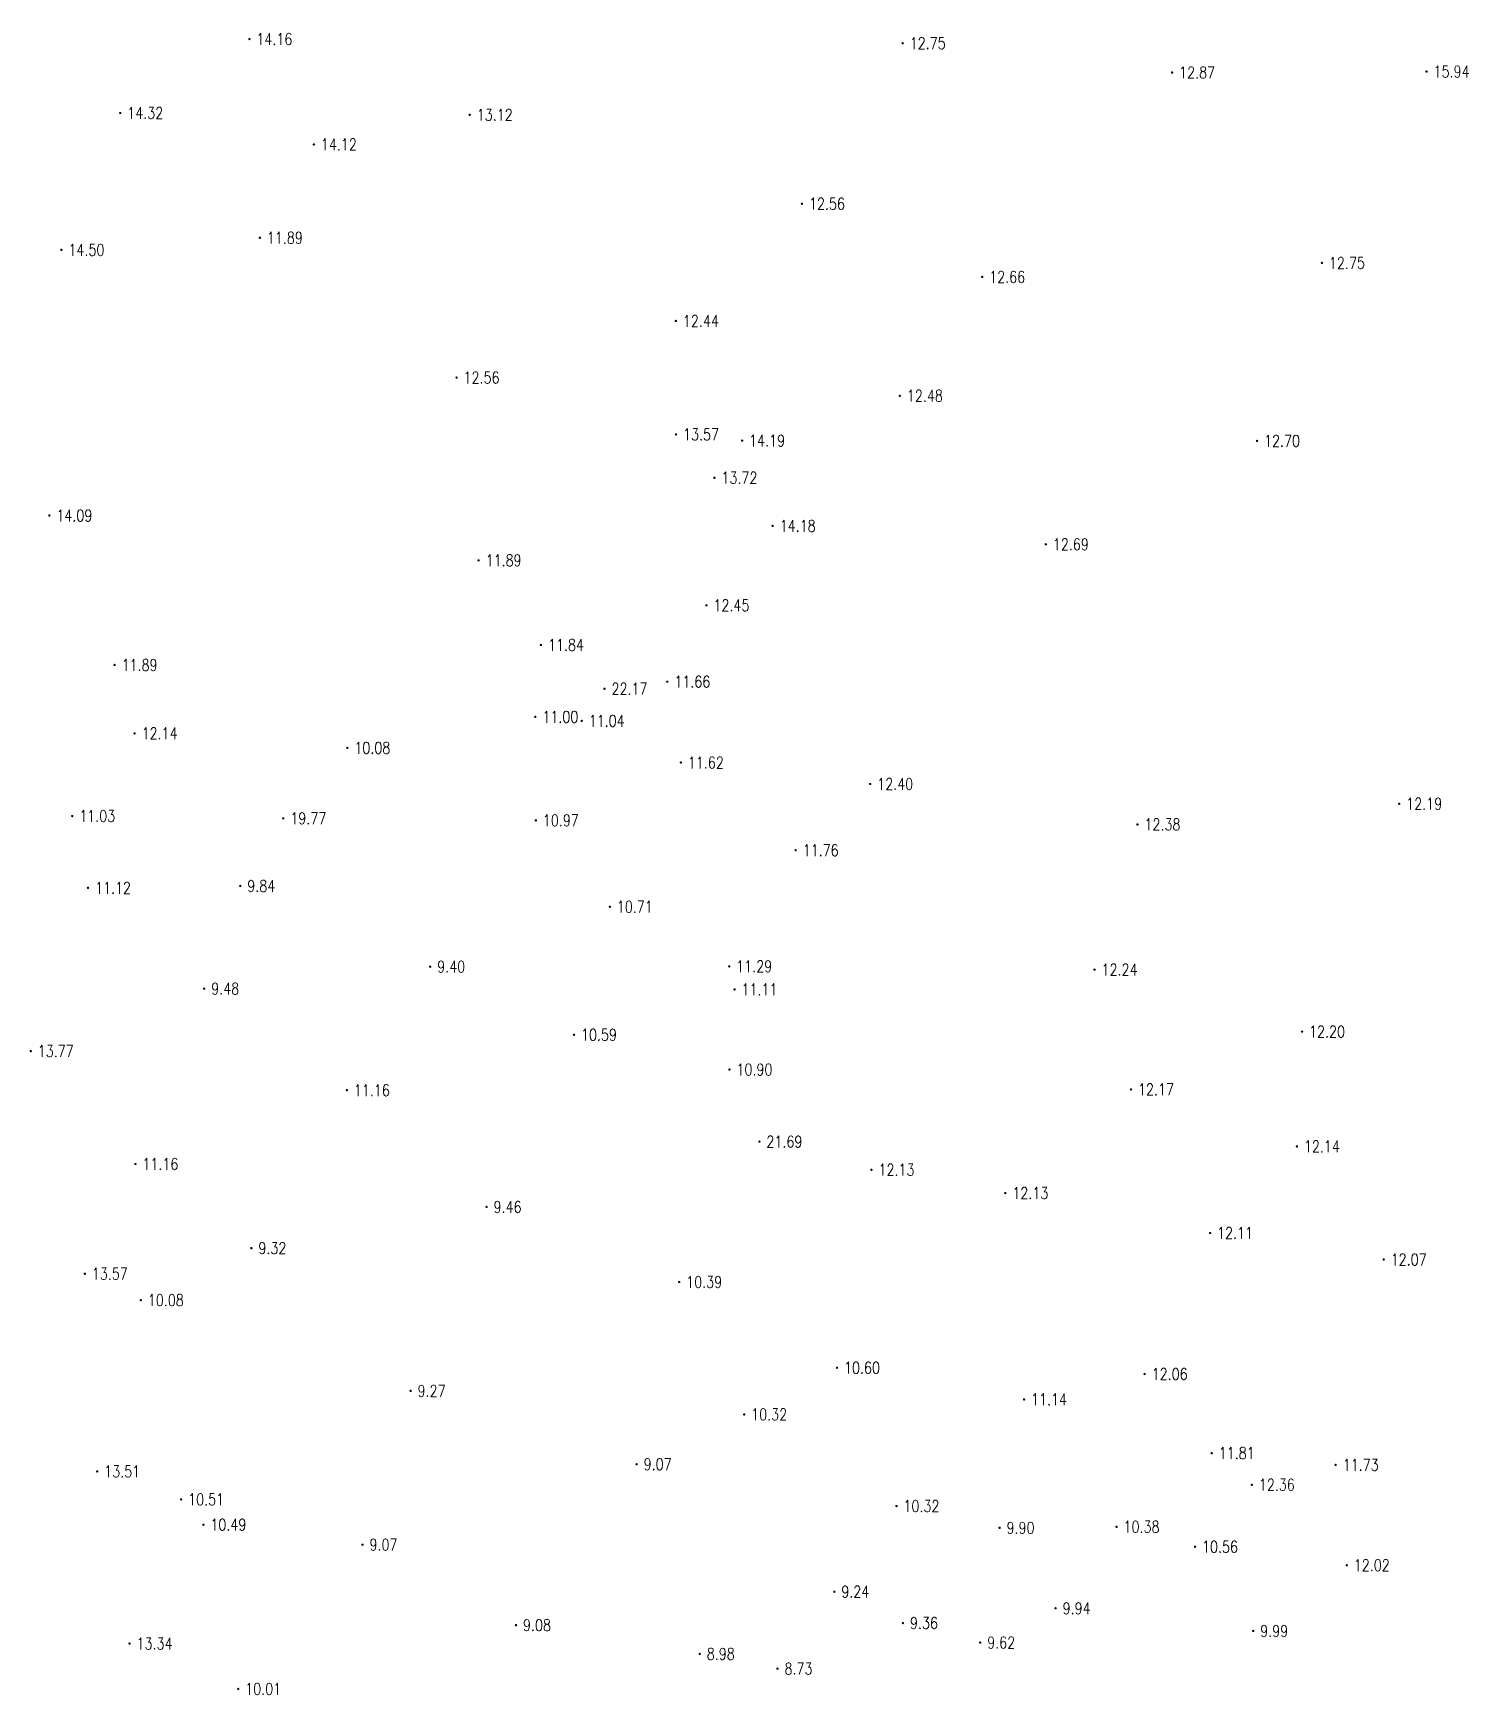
# Model space of a CAD drawing. Extents: x 476861 to 479475, y 2367369 to 2370541.
# Drawn here: x 478898.6 to 479021.7, y 2369500 to 2369642.4 of the extents above; entities that cross this region are included whole.
import ezdxf
from ezdxf.enums import TextEntityAlignment as Align

# ---------------------------------------------------------------- set-up
doc = ezdxf.new("R2010")
doc.units = 0
doc.header["$LTSCALE"] = 0.5
doc.layers.get('0').update_dxf_attribs({"linetype": 'CONTINUOUS'})
doc.layers.add('GCD', color=1, linetype='CONTINUOUS')
doc.styles.add('HZ', font='rs.shx', dxfattribs={"width": 0.8, "bigfont": 'hztxt.shx'})

# ---------------------------------------------------------------- blocks, each defined once
blk = doc.blocks.new('GC200')
at = {"linetype": 'Continuous', "const_width": 0.2, "flags": 128}
blk.add_lwpolyline([(-0.1, 0, 1), (0.1, 0, 1)], format="xyb", close=True, dxfattribs=at)

msp = doc.modelspace()

# ---------------------------------------------------------------- block references
at = {"layer": 'GCD', "linetype": 'Continuous'}
ref = msp.add_blockref('GC200', (478917.174, 2369641.941, 14.159), dxfattribs=dict(at, xscale=0.5, yscale=0.5, zscale=0.5))
ref.add_attrib('height', '14.16', dxfattribs={"linetype": 'Continuous', "height": 1, "style": 'HZ', "width": 0.8}).set_placement((478917.774, 2369641.941, 14.159), align=Align.MIDDLE_LEFT)
ref = msp.add_blockref('GC200', (478973.193, 2369641.583, 12.752), dxfattribs=dict(at, xscale=0.5, yscale=0.5, zscale=0.5))
ref.add_attrib('height', '12.75', dxfattribs={"linetype": 'Continuous', "height": 1, "style": 'HZ', "width": 0.8}).set_placement((478973.793, 2369641.583, 12.752), align=Align.MIDDLE_LEFT)
ref = msp.add_blockref('GC200', (478996.294, 2369639.074, 12.87), dxfattribs=dict(at, xscale=0.5, yscale=0.5, zscale=0.5))
ref.add_attrib('height', '12.87', dxfattribs={"linetype": 'Continuous', "height": 1, "style": 'HZ', "width": 0.8}).set_placement((478996.894, 2369639.074, 12.87), align=Align.MIDDLE_LEFT)
ref = msp.add_blockref('GC200', (479018.117, 2369639.156, 15.935), dxfattribs=dict(at, xscale=0.5, yscale=0.5, zscale=0.5))
ref.add_attrib('height', '15.94', dxfattribs={"linetype": 'Continuous', "height": 1, "style": 'HZ', "width": 0.8}).set_placement((479018.717, 2369639.156, 15.935), align=Align.MIDDLE_LEFT)
ref = msp.add_blockref('GC200', (478906.099, 2369635.601, 14.32), dxfattribs=dict(at, xscale=0.5, yscale=0.5, zscale=0.5))
ref.add_attrib('height', '14.32', dxfattribs={"linetype": 'Continuous', "height": 1, "style": 'HZ', "width": 0.8}).set_placement((478906.699, 2369635.601, 14.32), align=Align.MIDDLE_LEFT)
ref = msp.add_blockref('GC200', (478936.067, 2369635.444, 13.12), dxfattribs=dict(at, xscale=0.5, yscale=0.5, zscale=0.5))
ref.add_attrib('height', '13.12', dxfattribs={"linetype": 'Continuous', "height": 1, "style": 'HZ', "width": 0.8}).set_placement((478936.667, 2369635.444, 13.12), align=Align.MIDDLE_LEFT)
ref = msp.add_blockref('GC200', (478922.704, 2369632.905, 14.121), dxfattribs=dict(at, xscale=0.5, yscale=0.5, zscale=0.5))
ref.add_attrib('height', '14.12', dxfattribs={"linetype": 'Continuous', "height": 1, "style": 'HZ', "width": 0.8}).set_placement((478923.304, 2369632.905, 14.121), align=Align.MIDDLE_LEFT)
ref = msp.add_blockref('GC200', (478964.557, 2369627.819, 12.56), dxfattribs=dict(at, xscale=0.5, yscale=0.5, zscale=0.5))
ref.add_attrib('height', '12.56', dxfattribs={"linetype": 'Continuous', "height": 1, "style": 'HZ', "width": 0.8}).set_placement((478965.157, 2369627.819, 12.56), align=Align.MIDDLE_LEFT)
ref = msp.add_blockref('GC200', (478901.058, 2369623.867, 14.495), dxfattribs=dict(at, xscale=0.5, yscale=0.5, zscale=0.5))
ref.add_attrib('height', '14.50', dxfattribs={"linetype": 'Continuous', "height": 1, "style": 'HZ', "width": 0.8}).set_placement((478901.658, 2369623.867, 14.495), align=Align.MIDDLE_LEFT)
ref = msp.add_blockref('GC200', (478918.069, 2369624.905, 11.887), dxfattribs=dict(at, xscale=0.5, yscale=0.5, zscale=0.5))
ref.add_attrib('height', '11.89', dxfattribs={"linetype": 'Continuous', "height": 1, "style": 'HZ', "width": 0.8}).set_placement((478918.669, 2369624.905, 11.887), align=Align.MIDDLE_LEFT)
ref = msp.add_blockref('GC200', (479009.143, 2369622.747, 12.75), dxfattribs=dict(at, xscale=0.5, yscale=0.5, zscale=0.5))
ref.add_attrib('height', '12.75', dxfattribs={"linetype": 'Continuous', "height": 1, "style": 'HZ', "width": 0.8}).set_placement((479009.743, 2369622.747, 12.75), align=Align.MIDDLE_LEFT)
ref = msp.add_blockref('GC200', (478980.012, 2369621.551, 12.66), dxfattribs=dict(at, xscale=0.5, yscale=0.5, zscale=0.5))
ref.add_attrib('height', '12.66', dxfattribs={"linetype": 'Continuous', "height": 1, "style": 'HZ', "width": 0.8}).set_placement((478980.612, 2369621.551, 12.66), align=Align.MIDDLE_LEFT)
ref = msp.add_blockref('GC200', (478953.743, 2369617.77, 12.44), dxfattribs=dict(at, xscale=0.5, yscale=0.5, zscale=0.5))
ref.add_attrib('height', '12.44', dxfattribs={"linetype": 'Continuous', "height": 1, "style": 'HZ', "width": 0.8}).set_placement((478954.343, 2369617.77, 12.44), align=Align.MIDDLE_LEFT)
ref = msp.add_blockref('GC200', (478934.942, 2369612.914, 12.56), dxfattribs=dict(at, xscale=0.5, yscale=0.5, zscale=0.5))
ref.add_attrib('height', '12.56', dxfattribs={"linetype": 'Continuous', "height": 1, "style": 'HZ', "width": 0.8}).set_placement((478935.542, 2369612.914, 12.56), align=Align.MIDDLE_LEFT)
ref = msp.add_blockref('GC200', (478972.948, 2369611.351, 12.48), dxfattribs=dict(at, xscale=0.5, yscale=0.5, zscale=0.5))
ref.add_attrib('height', '12.48', dxfattribs={"linetype": 'Continuous', "height": 1, "style": 'HZ', "width": 0.8}).set_placement((478973.548, 2369611.351, 12.48), align=Align.MIDDLE_LEFT)
ref = msp.add_blockref('GC200', (478953.757, 2369608.04, 13.573), dxfattribs=dict(at, xscale=0.5, yscale=0.5, zscale=0.5))
ref.add_attrib('height', '13.57', dxfattribs={"linetype": 'Continuous', "height": 1, "style": 'HZ', "width": 0.8}).set_placement((478954.357, 2369608.04, 13.573), align=Align.MIDDLE_LEFT)
ref = msp.add_blockref('GC200', (478959.424, 2369607.509, 14.187), dxfattribs=dict(at, xscale=0.5, yscale=0.5, zscale=0.5))
ref.add_attrib('height', '14.19', dxfattribs={"linetype": 'Continuous', "height": 1, "style": 'HZ', "width": 0.8}).set_placement((478960.024, 2369607.509, 14.187), align=Align.MIDDLE_LEFT)
ref = msp.add_blockref('GC200', (479003.579, 2369607.484, 12.704), dxfattribs=dict(at, xscale=0.5, yscale=0.5, zscale=0.5))
ref.add_attrib('height', '12.70', dxfattribs={"linetype": 'Continuous', "height": 1, "style": 'HZ', "width": 0.8}).set_placement((479004.179, 2369607.484, 12.704), align=Align.MIDDLE_LEFT)
ref = msp.add_blockref('GC200', (478957.051, 2369604.319, 13.719), dxfattribs=dict(at, xscale=0.5, yscale=0.5, zscale=0.5))
ref.add_attrib('height', '13.72', dxfattribs={"linetype": 'Continuous', "height": 1, "style": 'HZ', "width": 0.8}).set_placement((478957.651, 2369604.319, 13.719), align=Align.MIDDLE_LEFT)
ref = msp.add_blockref('GC200', (478900.022, 2369601.088, 14.089), dxfattribs=dict(at, xscale=0.5, yscale=0.5, zscale=0.5))
ref.add_attrib('height', '14.09', dxfattribs={"linetype": 'Continuous', "height": 1, "style": 'HZ', "width": 0.8}).set_placement((478900.622, 2369601.088, 14.089), align=Align.MIDDLE_LEFT)
ref = msp.add_blockref('GC200', (478962.044, 2369600.197, 14.176), dxfattribs=dict(at, xscale=0.5, yscale=0.5, zscale=0.5))
ref.add_attrib('height', '14.18', dxfattribs={"linetype": 'Continuous', "height": 1, "style": 'HZ', "width": 0.8}).set_placement((478962.644, 2369600.197, 14.176), align=Align.MIDDLE_LEFT)
ref = msp.add_blockref('GC200', (478985.467, 2369598.62, 12.687), dxfattribs=dict(at, xscale=0.5, yscale=0.5, zscale=0.5))
ref.add_attrib('height', '12.69', dxfattribs={"linetype": 'Continuous', "height": 1, "style": 'HZ', "width": 0.8}).set_placement((478986.067, 2369598.62, 12.687), align=Align.MIDDLE_LEFT)
ref = msp.add_blockref('GC200', (478936.83, 2369597.243, 11.887), dxfattribs=dict(at, xscale=0.5, yscale=0.5, zscale=0.5))
ref.add_attrib('height', '11.89', dxfattribs={"linetype": 'Continuous', "height": 1, "style": 'HZ', "width": 0.8}).set_placement((478937.43, 2369597.243, 11.887), align=Align.MIDDLE_LEFT)
ref = msp.add_blockref('GC200', (478956.364, 2369593.388, 12.446), dxfattribs=dict(at, xscale=0.5, yscale=0.5, zscale=0.5))
ref.add_attrib('height', '12.45', dxfattribs={"linetype": 'Continuous', "height": 1, "style": 'HZ', "width": 0.8}).set_placement((478956.964, 2369593.388, 12.446), align=Align.MIDDLE_LEFT)
ref = msp.add_blockref('GC200', (478942.175, 2369589.986, 11.835), dxfattribs=dict(at, xscale=0.5, yscale=0.5, zscale=0.5))
ref.add_attrib('height', '11.84', dxfattribs={"linetype": 'Continuous', "height": 1, "style": 'HZ', "width": 0.8}).set_placement((478942.775, 2369589.986, 11.835), align=Align.MIDDLE_LEFT)
ref = msp.add_blockref('GC200', (478905.617, 2369588.273, 11.887), dxfattribs=dict(at, xscale=0.5, yscale=0.5, zscale=0.5))
ref.add_attrib('height', '11.89', dxfattribs={"linetype": 'Continuous', "height": 1, "style": 'HZ', "width": 0.8}).set_placement((478906.217, 2369588.273, 11.887), align=Align.MIDDLE_LEFT)
ref = msp.add_blockref('GC200', (478953.011, 2369586.84, 11.664), dxfattribs=dict(at, xscale=0.5, yscale=0.5, zscale=0.5))
ref.add_attrib('height', '11.66', dxfattribs={"linetype": 'Continuous', "height": 1, "style": 'HZ', "width": 0.8}).set_placement((478953.611, 2369586.84, 11.664), align=Align.MIDDLE_LEFT)
ref = msp.add_blockref('GC200', (478947.626, 2369586.235, 22.165), dxfattribs=dict(at, xscale=0.5, yscale=0.5, zscale=0.5))
ref.add_attrib('height', '22.17', dxfattribs={"linetype": 'Continuous', "height": 1, "style": 'HZ', "width": 0.8}).set_placement((478948.226, 2369586.235, 22.165), align=Align.MIDDLE_LEFT)
ref = msp.add_blockref('GC200', (478941.69, 2369583.824, 10.997), dxfattribs=dict(at, xscale=0.5, yscale=0.5, zscale=0.5))
ref.add_attrib('height', '11.00', dxfattribs={"linetype": 'Continuous', "height": 1, "style": 'HZ', "width": 0.8}).set_placement((478942.29, 2369583.824, 10.997), align=Align.MIDDLE_LEFT)
ref = msp.add_blockref('GC200', (478907.332, 2369582.407, 12.136), dxfattribs=dict(at, xscale=0.5, yscale=0.5, zscale=0.5))
ref.add_attrib('height', '12.14', dxfattribs={"linetype": 'Continuous', "height": 1, "style": 'HZ', "width": 0.8}).set_placement((478907.932, 2369582.407, 12.136), align=Align.MIDDLE_LEFT)
ref = msp.add_blockref('GC200', (478945.669, 2369583.477, 11.043), dxfattribs=dict(at, xscale=0.5, yscale=0.5, zscale=0.5))
ref.add_attrib('height', '11.04', dxfattribs={"linetype": 'Continuous', "height": 1, "style": 'HZ', "width": 0.8}).set_placement((478946.269, 2369583.477, 11.043), align=Align.MIDDLE_LEFT)
ref = msp.add_blockref('GC200', (478925.572, 2369581.161, 10.078), dxfattribs=dict(at, xscale=0.5, yscale=0.5, zscale=0.5))
ref.add_attrib('height', '10.08', dxfattribs={"linetype": 'Continuous', "height": 1, "style": 'HZ', "width": 0.8}).set_placement((478926.172, 2369581.161, 10.078), align=Align.MIDDLE_LEFT)
ref = msp.add_blockref('GC200', (478954.173, 2369579.905, 11.616), dxfattribs=dict(at, xscale=0.5, yscale=0.5, zscale=0.5))
ref.add_attrib('height', '11.62', dxfattribs={"linetype": 'Continuous', "height": 1, "style": 'HZ', "width": 0.8}).set_placement((478954.773, 2369579.905, 11.616), align=Align.MIDDLE_LEFT)
ref = msp.add_blockref('GC200', (478970.409, 2369578.069, 12.396), dxfattribs=dict(at, xscale=0.5, yscale=0.5, zscale=0.5))
ref.add_attrib('height', '12.40', dxfattribs={"linetype": 'Continuous', "height": 1, "style": 'HZ', "width": 0.8}).set_placement((478971.009, 2369578.069, 12.396), align=Align.MIDDLE_LEFT)
ref = msp.add_blockref('GC200', (478901.987, 2369575.32, 11.028), dxfattribs=dict(at, xscale=0.5, yscale=0.5, zscale=0.5))
ref.add_attrib('height', '11.03', dxfattribs={"linetype": 'Continuous', "height": 1, "style": 'HZ', "width": 0.8}).set_placement((478902.587, 2369575.32, 11.028), align=Align.MIDDLE_LEFT)
ref = msp.add_blockref('GC200', (479015.771, 2369576.372, 12.185), dxfattribs=dict(at, xscale=0.5, yscale=0.5, zscale=0.5))
ref.add_attrib('height', '12.19', dxfattribs={"linetype": 'Continuous', "height": 1, "style": 'HZ', "width": 0.8}).set_placement((479016.371, 2369576.372, 12.185), align=Align.MIDDLE_LEFT)
ref = msp.add_blockref('GC200', (478920.082, 2369575.122, 19.774), dxfattribs=dict(at, xscale=0.5, yscale=0.5, zscale=0.5))
ref.add_attrib('height', '19.77', dxfattribs={"linetype": 'Continuous', "height": 1, "style": 'HZ', "width": 0.8}).set_placement((478920.682, 2369575.122, 19.774), align=Align.MIDDLE_LEFT)
ref = msp.add_blockref('GC200', (478941.739, 2369574.947, 10.973), dxfattribs=dict(at, xscale=0.5, yscale=0.5, zscale=0.5))
ref.add_attrib('height', '10.97', dxfattribs={"linetype": 'Continuous', "height": 1, "style": 'HZ', "width": 0.8}).set_placement((478942.339, 2369574.947, 10.973), align=Align.MIDDLE_LEFT)
ref = msp.add_blockref('GC200', (478993.323, 2369574.594, 12.38), dxfattribs=dict(at, xscale=0.5, yscale=0.5, zscale=0.5))
ref.add_attrib('height', '12.38', dxfattribs={"linetype": 'Continuous', "height": 1, "style": 'HZ', "width": 0.8}).set_placement((478993.923, 2369574.594, 12.38), align=Align.MIDDLE_LEFT)
ref = msp.add_blockref('GC200', (478964.017, 2369572.385, 11.76), dxfattribs=dict(at, xscale=0.5, yscale=0.5, zscale=0.5))
ref.add_attrib('height', '11.76', dxfattribs={"linetype": 'Continuous', "height": 1, "style": 'HZ', "width": 0.8}).set_placement((478964.617, 2369572.385, 11.76), align=Align.MIDDLE_LEFT)
ref = msp.add_blockref('GC200', (478903.334, 2369569.16, 11.118), dxfattribs=dict(at, xscale=0.5, yscale=0.5, zscale=0.5))
ref.add_attrib('height', '11.12', dxfattribs={"linetype": 'Continuous', "height": 1, "style": 'HZ', "width": 0.8}).set_placement((478903.934, 2369569.16, 11.118), align=Align.MIDDLE_LEFT)
ref = msp.add_blockref('GC200', (478916.396, 2369569.322, 9.843), dxfattribs=dict(at, xscale=0.5, yscale=0.5, zscale=0.5))
ref.add_attrib('height', '9.84', dxfattribs={"linetype": 'Continuous', "height": 1, "style": 'HZ', "width": 0.8}).set_placement((478916.996, 2369569.322, 9.843), align=Align.MIDDLE_LEFT)
ref = msp.add_blockref('GC200', (478948.084, 2369567.542, 10.707), dxfattribs=dict(at, xscale=0.5, yscale=0.5, zscale=0.5))
ref.add_attrib('height', '10.71', dxfattribs={"linetype": 'Continuous', "height": 1, "style": 'HZ', "width": 0.8}).set_placement((478948.684, 2369567.542, 10.707), align=Align.MIDDLE_LEFT)
ref = msp.add_blockref('GC200', (478958.321, 2369562.429, 11.292), dxfattribs=dict(at, xscale=0.5, yscale=0.5, zscale=0.5))
ref.add_attrib('height', '11.29', dxfattribs={"linetype": 'Continuous', "height": 1, "style": 'HZ', "width": 0.8}).set_placement((478958.921, 2369562.429, 11.292), align=Align.MIDDLE_LEFT)
ref = msp.add_blockref('GC200', (478932.677, 2369562.401, 9.4), dxfattribs=dict(at, xscale=0.5, yscale=0.5, zscale=0.5))
ref.add_attrib('height', '9.40', dxfattribs={"linetype": 'Continuous', "height": 1, "style": 'HZ', "width": 0.8}).set_placement((478933.277, 2369562.401, 9.4), align=Align.MIDDLE_LEFT)
ref = msp.add_blockref('GC200', (478989.645, 2369562.147, 12.239), dxfattribs=dict(at, xscale=0.5, yscale=0.5, zscale=0.5))
ref.add_attrib('height', '12.24', dxfattribs={"linetype": 'Continuous', "height": 1, "style": 'HZ', "width": 0.8}).set_placement((478990.245, 2369562.147, 12.239), align=Align.MIDDLE_LEFT)
ref = msp.add_blockref('GC200', (478913.298, 2369560.519, 9.482), dxfattribs=dict(at, xscale=0.5, yscale=0.5, zscale=0.5))
ref.add_attrib('height', '9.48', dxfattribs={"linetype": 'Continuous', "height": 1, "style": 'HZ', "width": 0.8}).set_placement((478913.898, 2369560.519, 9.482), align=Align.MIDDLE_LEFT)
ref = msp.add_blockref('GC200', (478958.774, 2369560.448, 11.11), dxfattribs=dict(at, xscale=0.5, yscale=0.5, zscale=0.5))
ref.add_attrib('height', '11.11', dxfattribs={"linetype": 'Continuous', "height": 1, "style": 'HZ', "width": 0.8}).set_placement((478959.374, 2369560.448, 11.11), align=Align.MIDDLE_LEFT)
ref = msp.add_blockref('GC200', (479007.438, 2369556.83, 12.2), dxfattribs=dict(at, xscale=0.5, yscale=0.5, zscale=0.5))
ref.add_attrib('height', '12.20', dxfattribs={"linetype": 'Continuous', "height": 1, "style": 'HZ', "width": 0.8}).set_placement((479008.038, 2369556.83, 12.2), align=Align.MIDDLE_LEFT)
ref = msp.add_blockref('GC200', (478945.008, 2369556.567, 10.587), dxfattribs=dict(at, xscale=0.5, yscale=0.5, zscale=0.5))
ref.add_attrib('height', '10.59', dxfattribs={"linetype": 'Continuous', "height": 1, "style": 'HZ', "width": 0.8}).set_placement((478945.608, 2369556.567, 10.587), align=Align.MIDDLE_LEFT)
ref = msp.add_blockref('GC200', (478898.431, 2369555.16, 13.77), dxfattribs=dict(at, xscale=0.5, yscale=0.5, zscale=0.5))
ref.add_attrib('height', '13.77', dxfattribs={"linetype": 'Continuous', "height": 1, "style": 'HZ', "width": 0.8}).set_placement((478899.031, 2369555.16, 13.77), align=Align.MIDDLE_LEFT)
ref = msp.add_blockref('GC200', (478958.336, 2369553.581, 10.897), dxfattribs=dict(at, xscale=0.5, yscale=0.5, zscale=0.5))
ref.add_attrib('height', '10.90', dxfattribs={"linetype": 'Continuous', "height": 1, "style": 'HZ', "width": 0.8}).set_placement((478958.936, 2369553.581, 10.897), align=Align.MIDDLE_LEFT)
ref = msp.add_blockref('GC200', (478925.538, 2369551.809, 11.157), dxfattribs=dict(at, xscale=0.5, yscale=0.5, zscale=0.5))
ref.add_attrib('height', '11.16', dxfattribs={"linetype": 'Continuous', "height": 1, "style": 'HZ', "width": 0.8}).set_placement((478926.138, 2369551.809, 11.157), align=Align.MIDDLE_LEFT)
ref = msp.add_blockref('GC200', (478992.771, 2369551.878, 12.17), dxfattribs=dict(at, xscale=0.5, yscale=0.5, zscale=0.5))
ref.add_attrib('height', '12.17', dxfattribs={"linetype": 'Continuous', "height": 1, "style": 'HZ', "width": 0.8}).set_placement((478993.371, 2369551.878, 12.17), align=Align.MIDDLE_LEFT)
ref = msp.add_blockref('GC200', (478960.904, 2369547.401, 21.688), dxfattribs=dict(at, xscale=0.5, yscale=0.5, zscale=0.5))
ref.add_attrib('height', '21.69', dxfattribs={"linetype": 'Continuous', "height": 1, "style": 'HZ', "width": 0.8}).set_placement((478961.504, 2369547.401, 21.688), align=Align.MIDDLE_LEFT)
ref = msp.add_blockref('GC200', (479007, 2369546.99, 12.135), dxfattribs=dict(at, xscale=0.5, yscale=0.5, zscale=0.5))
ref.add_attrib('height', '12.14', dxfattribs={"linetype": 'Continuous', "height": 1, "style": 'HZ', "width": 0.8}).set_placement((479007.6, 2369546.99, 12.135), align=Align.MIDDLE_LEFT)
ref = msp.add_blockref('GC200', (478907.399, 2369545.483, 11.157), dxfattribs=dict(at, xscale=0.5, yscale=0.5, zscale=0.5))
ref.add_attrib('height', '11.16', dxfattribs={"linetype": 'Continuous', "height": 1, "style": 'HZ', "width": 0.8}).set_placement((478907.999, 2369545.483, 11.157), align=Align.MIDDLE_LEFT)
ref = msp.add_blockref('GC200', (478970.517, 2369544.986, 12.13), dxfattribs=dict(at, xscale=0.5, yscale=0.5, zscale=0.5))
ref.add_attrib('height', '12.13', dxfattribs={"linetype": 'Continuous', "height": 1, "style": 'HZ', "width": 0.8}).set_placement((478971.117, 2369544.986, 12.13), align=Align.MIDDLE_LEFT)
ref = msp.add_blockref('GC200', (478981.993, 2369542.991, 12.13), dxfattribs=dict(at, xscale=0.5, yscale=0.5, zscale=0.5))
ref.add_attrib('height', '12.13', dxfattribs={"linetype": 'Continuous', "height": 1, "style": 'HZ', "width": 0.8}).set_placement((478982.593, 2369542.991, 12.13), align=Align.MIDDLE_LEFT)
ref = msp.add_blockref('GC200', (478937.515, 2369541.8, 9.46), dxfattribs=dict(at, xscale=0.5, yscale=0.5, zscale=0.5))
ref.add_attrib('height', '9.46', dxfattribs={"linetype": 'Continuous', "height": 1, "style": 'HZ', "width": 0.8}).set_placement((478938.115, 2369541.8, 9.46), align=Align.MIDDLE_LEFT)
ref = msp.add_blockref('GC200', (478917.347, 2369538.266, 9.32), dxfattribs=dict(at, xscale=0.5, yscale=0.5, zscale=0.5))
ref.add_attrib('height', '9.32', dxfattribs={"linetype": 'Continuous', "height": 1, "style": 'HZ', "width": 0.8}).set_placement((478917.947, 2369538.266, 9.32), align=Align.MIDDLE_LEFT)
ref = msp.add_blockref('GC200', (478999.548, 2369539.567, 12.11), dxfattribs=dict(at, xscale=0.5, yscale=0.5, zscale=0.5))
ref.add_attrib('height', '12.11', dxfattribs={"linetype": 'Continuous', "height": 1, "style": 'HZ', "width": 0.8}).set_placement((479000.148, 2369539.567, 12.11), align=Align.MIDDLE_LEFT)
ref = msp.add_blockref('GC200', (479014.437, 2369537.293, 12.067), dxfattribs=dict(at, xscale=0.5, yscale=0.5, zscale=0.5))
ref.add_attrib('height', '12.07', dxfattribs={"linetype": 'Continuous', "height": 1, "style": 'HZ', "width": 0.8}).set_placement((479015.037, 2369537.293, 12.067), align=Align.MIDDLE_LEFT)
ref = msp.add_blockref('GC200', (478903.065, 2369536.073, 13.567), dxfattribs=dict(at, xscale=0.5, yscale=0.5, zscale=0.5))
ref.add_attrib('height', '13.57', dxfattribs={"linetype": 'Continuous', "height": 1, "style": 'HZ', "width": 0.8}).set_placement((478903.665, 2369536.073, 13.567), align=Align.MIDDLE_LEFT)
ref = msp.add_blockref('GC200', (478954.027, 2369535.368, 10.394), dxfattribs=dict(at, xscale=0.5, yscale=0.5, zscale=0.5))
ref.add_attrib('height', '10.39', dxfattribs={"linetype": 'Continuous', "height": 1, "style": 'HZ', "width": 0.8}).set_placement((478954.627, 2369535.368, 10.394), align=Align.MIDDLE_LEFT)
ref = msp.add_blockref('GC200', (478907.864, 2369533.808, 10.078), dxfattribs=dict(at, xscale=0.5, yscale=0.5, zscale=0.5))
ref.add_attrib('height', '10.08', dxfattribs={"linetype": 'Continuous', "height": 1, "style": 'HZ', "width": 0.8}).set_placement((478908.464, 2369533.808, 10.078), align=Align.MIDDLE_LEFT)
ref = msp.add_blockref('GC200', (478967.561, 2369528.012, 10.595), dxfattribs=dict(at, xscale=0.5, yscale=0.5, zscale=0.5))
ref.add_attrib('height', '10.60', dxfattribs={"linetype": 'Continuous', "height": 1, "style": 'HZ', "width": 0.8}).set_placement((478968.161, 2369528.012, 10.595), align=Align.MIDDLE_LEFT)
ref = msp.add_blockref('GC200', (478993.94, 2369527.475, 12.057), dxfattribs=dict(at, xscale=0.5, yscale=0.5, zscale=0.5))
ref.add_attrib('height', '12.06', dxfattribs={"linetype": 'Continuous', "height": 1, "style": 'HZ', "width": 0.8}).set_placement((478994.54, 2369527.475, 12.057), align=Align.MIDDLE_LEFT)
ref = msp.add_blockref('GC200', (478930.998, 2369526.029, 9.274), dxfattribs=dict(at, xscale=0.5, yscale=0.5, zscale=0.5))
ref.add_attrib('height', '9.27', dxfattribs={"linetype": 'Continuous', "height": 1, "style": 'HZ', "width": 0.8}).set_placement((478931.598, 2369526.029, 9.274), align=Align.MIDDLE_LEFT)
ref = msp.add_blockref('GC200', (478959.603, 2369524.008, 10.318), dxfattribs=dict(at, xscale=0.5, yscale=0.5, zscale=0.5))
ref.add_attrib('height', '10.32', dxfattribs={"linetype": 'Continuous', "height": 1, "style": 'HZ', "width": 0.8}).set_placement((478960.203, 2369524.008, 10.318), align=Align.MIDDLE_LEFT)
ref = msp.add_blockref('GC200', (478983.601, 2369525.294, 11.137), dxfattribs=dict(at, xscale=0.5, yscale=0.5, zscale=0.5))
ref.add_attrib('height', '11.14', dxfattribs={"linetype": 'Continuous', "height": 1, "style": 'HZ', "width": 0.8}).set_placement((478984.201, 2369525.294, 11.137), align=Align.MIDDLE_LEFT)
ref = msp.add_blockref('GC200', (478950.38, 2369519.738, 9.074), dxfattribs=dict(at, xscale=0.5, yscale=0.5, zscale=0.5))
ref.add_attrib('height', '9.07', dxfattribs={"linetype": 'Continuous', "height": 1, "style": 'HZ', "width": 0.8}).set_placement((478950.98, 2369519.738, 9.074), align=Align.MIDDLE_LEFT)
ref = msp.add_blockref('GC200', (478999.69, 2369520.69, 11.807), dxfattribs=dict(at, xscale=0.5, yscale=0.5, zscale=0.5))
ref.add_attrib('height', '11.81', dxfattribs={"linetype": 'Continuous', "height": 1, "style": 'HZ', "width": 0.8}).set_placement((479000.29, 2369520.69, 11.807), align=Align.MIDDLE_LEFT)
ref = msp.add_blockref('GC200', (478904.128, 2369519.12, 13.507), dxfattribs=dict(at, xscale=0.5, yscale=0.5, zscale=0.5))
ref.add_attrib('height', '13.51', dxfattribs={"linetype": 'Continuous', "height": 1, "style": 'HZ', "width": 0.8}).set_placement((478904.728, 2369519.12, 13.507), align=Align.MIDDLE_LEFT)
ref = msp.add_blockref('GC200', (479010.319, 2369519.679, 11.733), dxfattribs=dict(at, xscale=0.5, yscale=0.5, zscale=0.5))
ref.add_attrib('height', '11.73', dxfattribs={"linetype": 'Continuous', "height": 1, "style": 'HZ', "width": 0.8}).set_placement((479010.919, 2369519.679, 11.733), align=Align.MIDDLE_LEFT)
ref = msp.add_blockref('GC200', (479003.133, 2369517.976, 12.36), dxfattribs=dict(at, xscale=0.5, yscale=0.5, zscale=0.5))
ref.add_attrib('height', '12.36', dxfattribs={"linetype": 'Continuous', "height": 1, "style": 'HZ', "width": 0.8}).set_placement((479003.733, 2369517.976, 12.36), align=Align.MIDDLE_LEFT)
ref = msp.add_blockref('GC200', (478911.317, 2369516.723, 10.514), dxfattribs=dict(at, xscale=0.5, yscale=0.5, zscale=0.5))
ref.add_attrib('height', '10.51', dxfattribs={"linetype": 'Continuous', "height": 1, "style": 'HZ', "width": 0.8}).set_placement((478911.917, 2369516.723, 10.514), align=Align.MIDDLE_LEFT)
ref = msp.add_blockref('GC200', (478972.657, 2369516.152, 10.32), dxfattribs=dict(at, xscale=0.5, yscale=0.5, zscale=0.5))
ref.add_attrib('height', '10.32', dxfattribs={"linetype": 'Continuous', "height": 1, "style": 'HZ', "width": 0.8}).set_placement((478973.257, 2369516.152, 10.32), align=Align.MIDDLE_LEFT)
ref = msp.add_blockref('GC200', (478913.229, 2369514.553, 10.491), dxfattribs=dict(at, xscale=0.5, yscale=0.5, zscale=0.5))
ref.add_attrib('height', '10.49', dxfattribs={"linetype": 'Continuous', "height": 1, "style": 'HZ', "width": 0.8}).set_placement((478913.829, 2369514.553, 10.491), align=Align.MIDDLE_LEFT)
ref = msp.add_blockref('GC200', (478981.504, 2369514.286, 9.903), dxfattribs=dict(at, xscale=0.5, yscale=0.5, zscale=0.5))
ref.add_attrib('height', '9.90', dxfattribs={"linetype": 'Continuous', "height": 1, "style": 'HZ', "width": 0.8}).set_placement((478982.104, 2369514.286, 9.903), align=Align.MIDDLE_LEFT)
ref = msp.add_blockref('GC200', (478991.535, 2369514.375, 10.381), dxfattribs=dict(at, xscale=0.5, yscale=0.5, zscale=0.5))
ref.add_attrib('height', '10.38', dxfattribs={"linetype": 'Continuous', "height": 1, "style": 'HZ', "width": 0.8}).set_placement((478992.135, 2369514.375, 10.381), align=Align.MIDDLE_LEFT)
ref = msp.add_blockref('GC200', (478926.874, 2369512.839, 9.07), dxfattribs=dict(at, xscale=0.5, yscale=0.5, zscale=0.5))
ref.add_attrib('height', '9.07', dxfattribs={"linetype": 'Continuous', "height": 1, "style": 'HZ', "width": 0.8}).set_placement((478927.474, 2369512.839, 9.07), align=Align.MIDDLE_LEFT)
ref = msp.add_blockref('GC200', (478998.26, 2369512.666, 10.556), dxfattribs=dict(at, xscale=0.5, yscale=0.5, zscale=0.5))
ref.add_attrib('height', '10.56', dxfattribs={"linetype": 'Continuous', "height": 1, "style": 'HZ', "width": 0.8}).set_placement((478998.86, 2369512.666, 10.556), align=Align.MIDDLE_LEFT)
ref = msp.add_blockref('GC200', (479011.275, 2369511.076, 12.018), dxfattribs=dict(at, xscale=0.5, yscale=0.5, zscale=0.5))
ref.add_attrib('height', '12.02', dxfattribs={"linetype": 'Continuous', "height": 1, "style": 'HZ', "width": 0.8}).set_placement((479011.875, 2369511.076, 12.018), align=Align.MIDDLE_LEFT)
ref = msp.add_blockref('GC200', (478967.333, 2369508.81, 9.239), dxfattribs=dict(at, xscale=0.5, yscale=0.5, zscale=0.5))
ref.add_attrib('height', '9.24', dxfattribs={"linetype": 'Continuous', "height": 1, "style": 'HZ', "width": 0.8}).set_placement((478967.933, 2369508.81, 9.239), align=Align.MIDDLE_LEFT)
ref = msp.add_blockref('GC200', (478986.308, 2369507.386, 9.939), dxfattribs=dict(at, xscale=0.5, yscale=0.5, zscale=0.5))
ref.add_attrib('height', '9.94', dxfattribs={"linetype": 'Continuous', "height": 1, "style": 'HZ', "width": 0.8}).set_placement((478986.908, 2369507.386, 9.939), align=Align.MIDDLE_LEFT)
ref = msp.add_blockref('GC200', (478940.032, 2369505.94, 9.08), dxfattribs=dict(at, xscale=0.5, yscale=0.5, zscale=0.5))
ref.add_attrib('height', '9.08', dxfattribs={"linetype": 'Continuous', "height": 1, "style": 'HZ', "width": 0.8}).set_placement((478940.632, 2369505.94, 9.08), align=Align.MIDDLE_LEFT)
ref = msp.add_blockref('GC200', (478973.218, 2369506.124, 9.36), dxfattribs=dict(at, xscale=0.5, yscale=0.5, zscale=0.5))
ref.add_attrib('height', '9.36', dxfattribs={"linetype": 'Continuous', "height": 1, "style": 'HZ', "width": 0.8}).set_placement((478973.818, 2369506.124, 9.36), align=Align.MIDDLE_LEFT)
ref = msp.add_blockref('GC200', (479003.252, 2369505.444, 9.987), dxfattribs=dict(at, xscale=0.5, yscale=0.5, zscale=0.5))
ref.add_attrib('height', '9.99', dxfattribs={"linetype": 'Continuous', "height": 1, "style": 'HZ', "width": 0.8}).set_placement((479003.852, 2369505.444, 9.987), align=Align.MIDDLE_LEFT)
ref = msp.add_blockref('GC200', (478906.896, 2369504.363, 13.336), dxfattribs=dict(at, xscale=0.5, yscale=0.5, zscale=0.5))
ref.add_attrib('height', '13.34', dxfattribs={"linetype": 'Continuous', "height": 1, "style": 'HZ', "width": 0.8}).set_placement((478907.496, 2369504.363, 13.336), align=Align.MIDDLE_LEFT)
ref = msp.add_blockref('GC200', (478979.839, 2369504.449, 9.621), dxfattribs=dict(at, xscale=0.5, yscale=0.5, zscale=0.5))
ref.add_attrib('height', '9.62', dxfattribs={"linetype": 'Continuous', "height": 1, "style": 'HZ', "width": 0.8}).set_placement((478980.439, 2369504.449, 9.621), align=Align.MIDDLE_LEFT)
ref = msp.add_blockref('GC200', (478955.792, 2369503.473, 8.979), dxfattribs=dict(at, xscale=0.5, yscale=0.5, zscale=0.5))
ref.add_attrib('height', '8.98', dxfattribs={"linetype": 'Continuous', "height": 1, "style": 'HZ', "width": 0.8}).set_placement((478956.392, 2369503.473, 8.979), align=Align.MIDDLE_LEFT)
ref = msp.add_blockref('GC200', (478962.461, 2369502.213, 8.727), dxfattribs=dict(at, xscale=0.5, yscale=0.5, zscale=0.5))
ref.add_attrib('height', '8.73', dxfattribs={"linetype": 'Continuous', "height": 1, "style": 'HZ', "width": 0.8}).set_placement((478963.061, 2369502.213, 8.727), align=Align.MIDDLE_LEFT)
ref = msp.add_blockref('GC200', (478916.22, 2369500.472, 10.01), dxfattribs=dict(at, xscale=0.5, yscale=0.5, zscale=0.5))
ref.add_attrib('height', '10.01', dxfattribs={"linetype": 'Continuous', "height": 1, "style": 'HZ', "width": 0.8}).set_placement((478916.82, 2369500.472, 10.01), align=Align.MIDDLE_LEFT)

doc.saveas('drawing.dxf')
